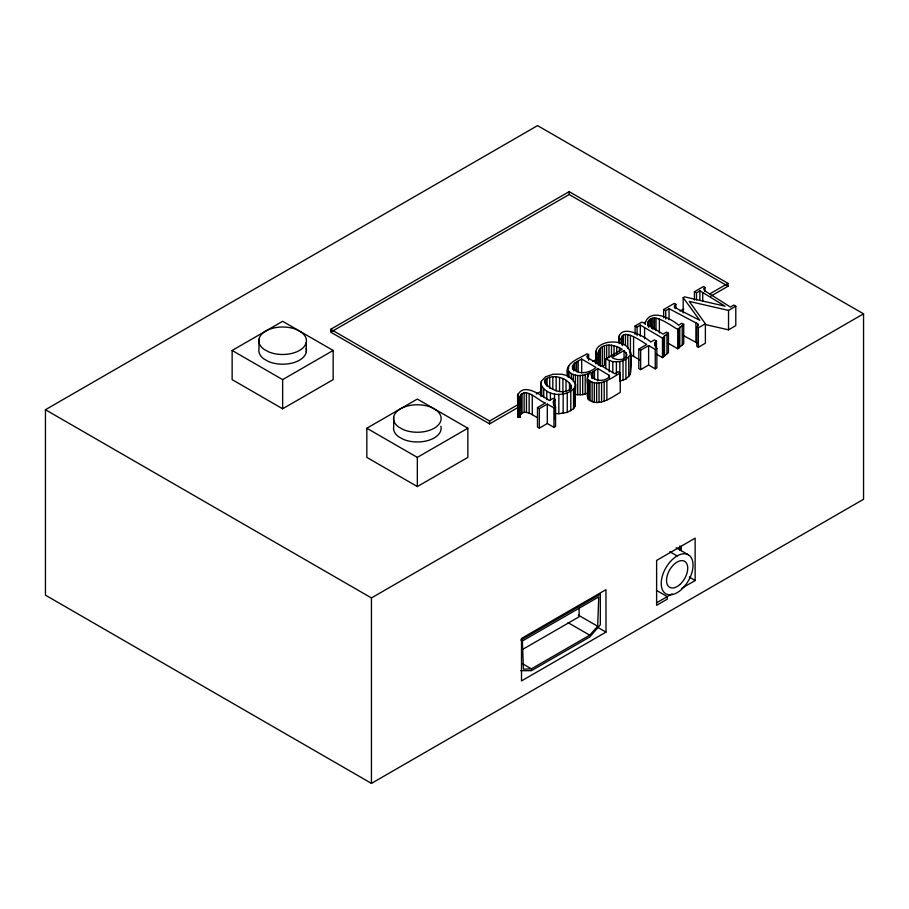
<?xml version="1.0" encoding="UTF-8"?>
<svg xmlns="http://www.w3.org/2000/svg" width="909" height="909" viewBox="0 0 909 909"><rect width="100%" height="100%" fill="white"/><g stroke="black" fill="none" stroke-linecap="round" stroke-linejoin="round"><path stroke-width="1.36" d="M45.45 409.72L45.45 595.179L371.44 783.388L863.55 499.28L863.55 313.821L537.56 125.612L45.45 409.72L371.44 597.929L863.55 313.821M232.136 350.465L232.136 379.621L282.642 408.789L333.148 379.621L333.148 350.465L282.642 321.297L232.136 350.465L282.642 379.621L333.148 350.465M258.985 339.171L258.985 348.886A23.816 13.749 0 0 0 263.985 359.01L268.45 361.498A23.816 13.749 0 0 0 294.88 362.259A23.816 13.749 0 0 0 306.197 348.454M282.642 408.789L282.642 379.621M306.299 352.044L306.299 342.318M710.815 296.164L728.018 286.233L728.018 283.369L569.148 191.651L330.74 329.297L330.74 332.16L489.599 423.878L517.869 407.562M366.827 428.23L366.827 457.386L417.333 486.554L467.851 457.386L467.851 428.23L417.333 399.062L366.827 428.23L417.333 457.386L467.851 428.23M371.44 783.388L371.44 597.929M393.688 416.936L393.688 426.651A23.816 13.749 0 0 0 398.676 436.774L403.142 439.263A23.816 13.749 0 0 0 429.571 440.024A23.816 13.749 0 0 0 440.888 426.219M417.333 486.554L417.333 457.386M656.4 590.339L667.286 596.622L667.308 599.111L656.616 605.292L656.616 560.421L695.135 538.173L695.135 580.556L681.818 588.237M522.38 640.993L523.436 669.16L531.39 668.854L589.725 635.175L597.679 626.29L598.736 596.906L522.005 641.209M567.659 367.793L567.807 369.849C572.409 377.553 583.567 376.383 590.373 372.417C583.158 379.064 591.202 390.563 588.134 399.017C597.872 407.959 611.598 397.494 620.256 392.358L620.256 372.917L618.165 371.701L614.95 373.792L587.907 357.907L587.009 356.453L588.623 354.646L587.055 353.749C578.806 359.032 563.466 362.884 567.659 376.121M588.134 399.017L587.521 395.608M555.138 399.551L553.57 401.074L553.342 402.948L555.569 406.971L555.569 426.412L553.956 427.344L547.309 423.514L539.344 428.116L537.492 427.048L537.492 407.607L545.366 402.948C539.537 401.858 524.936 385.496 520.13 396.551L520.323 417.242L518.005 417.379L517.551 395.551C523.584 381.269 542.343 396.654 549.49 400.517L553.104 398.381L555.138 399.551L555.138 418.992M618.859 342.625C616.336 320.991 644.345 335.853 650.799 342.023L654.4 339.886L656.446 341.068L654.878 342.591L654.639 344.466L656.866 348.488L656.866 367.929L655.253 368.861L648.617 365.032L640.652 369.622L638.8 368.554L638.8 349.113L646.674 344.466C641.061 340.977 618.211 324.433 621.426 343.613M630.357 354.976L625.903 359.578L619.824 361.714L619.824 381.155L625.903 379.019L630.357 374.417C631.994 357.282 633.834 342.329 612.711 341.989C607.689 341.989 602.485 343.261 598.611 346.579C593.611 350.897 596.702 358.157 595.838 363.77M630.357 374.417L630.71 352.408M540.912 396.426L541.287 381.314L545.559 376.826L553.104 374.224L561.728 374.224L565.83 375.235L572.636 379.167L575.488 384.302L575.102 406.323L573.534 408.743L567.25 412.413L558.842 413.72L554.524 413.379M668.092 343.193L677.739 348.761L683.716 343.829L683.716 324.388L681.773 323.263L678.637 325.24C670.74 318.173 649.537 307.458 645.06 323.547L641.879 322.093L635.096 326.001L635.096 334.342M575.102 406.323L575.488 384.302M663.65 317.855L663.65 309.526L674.273 303.39L675.841 304.288L674.376 306.344L676.932 308.594L699.794 320.309L683.193 297.697L684.613 296.868L725.075 306.208L699.885 290.789L696.521 292.959L696.521 299.902M520.13 415.992L520.38 395.37M544.786 380.28L544.525 381.462C548.559 389.984 564.012 395.79 571.352 388.154C570.466 378.03 551.729 372.758 544.786 380.28L544.786 383.064M683.716 324.388L677.739 329.319C672.387 327.001 649.367 308.151 647.674 324.888L663.229 334.137L666.502 332.08L668.445 333.205L668.445 352.647L662.468 357.578L656.503 354.124M572.5 366.372L574.92 362.964L581.703 359.032L595.974 367.441C590.18 373.144 575.59 376.008 572.5 366.372L572.5 369.145M598.247 364.85C597.043 357.419 596.895 346.295 606.633 345.272C612.121 344.431 617.518 346.613 622.199 349.283L605.792 359.089L605.792 368.804M663.843 356.782L663.843 337.341L664.502 335.864L668.445 333.205M591.748 372.735L591.043 374.883L592.02 376.928C596.599 381.825 604.985 381.303 609.541 376.746L609.2 375.349L597.827 368.509L591.748 372.735L591.748 378.292M520.38 414.811C524.891 408.641 532.81 415.254 537.628 417.833M540.912 383.928C545.57 396.949 567.761 397.812 575.102 386.882M694.431 300.084L694.431 291.755L703.486 286.517L705.054 287.426L703.714 288.539L704.464 290.607L730.472 307.083L733.745 305.038L735.79 306.208L735.79 325.649L728.529 329.842L704.43 324.331M735.79 306.208L728.529 310.401L689.261 301.413L705.384 323.763L705.384 343.204L698.373 347.261L696.805 346.352L696.805 326.91L698.373 324.911L697.68 323.82L669.058 308.651L665.74 310.73L665.74 319.059M637.095 335.489L637.095 327.16L640.322 325.081L662.468 338.137L662.468 357.578M620.256 372.917C611.598 378.053 597.872 388.518 588.134 379.576M331.967 331.455L569.148 194.515L728.018 286.233M330.74 329.297L489.599 421.015L517.869 404.698M536.299 394.052L541.219 391.211M592.838 361.418L595.293 359.998M680.091 311.037L683.773 308.912M709.577 294.005L728.018 283.369M624.051 350.51L611.962 357.498C616.404 360.407 625.074 361.043 626.96 354.828L624.051 350.51L624.051 358.85M537.492 407.607L539.344 408.675L547.309 404.073L553.956 407.902L555.569 406.971M638.8 349.113L640.652 350.181L648.617 345.59L655.253 349.42L656.866 348.488M662.468 338.137L663.843 337.341M696.805 326.91L698.373 327.819L705.384 323.763M520.789 640.072L600.326 594.145L600.326 624.767L589.725 637.004L531.39 670.683L520.789 670.683M522.005 649.776L579.113 616.802L579.113 608.235M606.008 632.119L521.505 680.909L521.505 638.425L605.962 589.668L606.008 632.119L597.543 627.233M656.593 602.792L672.126 593.827M575.431 375.156L575.431 394.597L582.692 394.676L587.748 393.097M605.792 359.089L612.814 361.657L619.824 361.714M621.631 343.477L621.631 339.318L619.313 339.455L618.859 337.069M517.551 395.551L518.005 397.937L520.323 397.801L520.323 417.242M595.838 351.272L596.168 353.851L598.247 353.749L598.224 351.988M640.038 359.998L630.437 354.658L630.437 335.216M682.898 335.296L697.68 343.261M694.431 291.755L696.521 292.959M663.65 309.526L665.74 310.73M635.096 326.001L637.095 327.16M676.137 547.752L688.374 554.82A22.498 12.987 -60 0 1 681.25 589.668A22.498 12.987 -60 0 1 661.763 578.419A22.498 12.987 -60 0 1 688.374 554.82M669.785 551.695L677.125 555.933M578.397 615.166L597.679 626.29M568.034 622.654L589.725 635.175M522.959 663.979L531.39 668.854M689.34 576.92L695.135 580.556M621.426 338.057L621.631 339.318M520.13 396.551L520.323 397.801M728.529 310.401L728.529 329.842M705.054 287.426L705.054 291.596M702.737 292.596L702.737 300.936M699.885 290.789L699.885 300.515M698.373 327.819L698.373 347.261M697.68 323.82L697.68 326.592M695.908 322.559L695.908 342M683.193 297.697L683.193 312.969M682.239 325.24L682.239 344.681M681.227 546.389L681.227 550.638M679.773 327.047L679.773 346.488M679.784 545.923L679.784 550.161M679.114 328.524L679.114 347.965M677.739 329.319L677.739 348.761M675.841 304.288L675.841 308.458M674.569 305.356L674.569 308.128M669.058 308.651L669.058 319.752M666.967 334.058L666.967 353.499M664.502 335.864L664.502 355.305M659.377 319.048L659.377 332.933M656.446 341.068L656.446 348.011M656.014 318.093L656.014 330.592M655.491 341.784L655.491 347.34M655.253 349.42L655.253 368.861M654.878 342.591L654.878 345.363M654.48 318.002L654.48 329.103M652.992 318.15L652.992 329.263M651.56 318.559L651.56 328.285M650.185 319.218L650.185 326.161M648.708 320.366L648.708 327.308M648.617 345.59L648.617 365.032M647.81 321.786L647.81 325.956M645.322 321.741L645.322 324.513M644.583 327.763L644.583 338.864M640.652 350.181L640.652 369.622M640.322 325.081L640.322 336.182M633.584 336.796L633.584 356.237M629.88 349.829L629.88 352.601M628.744 357.43L628.744 376.871M627.755 334.353L627.755 348.249M626.233 352.749L626.233 358.305M625.903 359.578L625.903 379.019M625.437 334.296L625.437 345.409M623.335 335.046L623.335 344.761M623.029 360.896L623.029 380.337M622.313 335.853L622.313 345.579M621.676 336.875L621.676 343.818M619.415 347.783L619.415 351.953M619.313 335.239L619.313 343.613M616.7 346.613L616.7 353.556M616.393 361.987L616.393 374.485M614.052 345.761L614.052 355.476M612.814 361.657L612.814 372.77M611.484 345.227L611.484 356.339M609.257 360.714L609.257 371.826M609.2 375.349L609.2 378.121M608.985 345.068L608.985 357.567M606.871 380.61L606.871 400.051M606.633 345.272L606.633 359.169M604.417 345.874L604.417 365.316L602.326 366.282L602.326 346.84M604.19 381.723L604.19 401.164M601.588 382.507L601.588 401.948M600.406 348.283L600.406 366.338M599.008 350.079L599.008 365.35M599.054 382.962L599.054 402.403M597.827 368.509L597.827 380.996M596.634 383.098L596.634 402.539M596.168 353.851L596.168 363.577M594.452 370.554L594.452 378.894M594.327 382.859L594.327 402.301M592.85 371.645L592.85 378.587M592.145 382.257L592.145 401.698M590.089 381.291L590.089 400.733M588.964 380.496L588.964 399.937M588.623 354.646L588.623 360.203M587.748 373.656L587.748 376.44M587.419 355.589L587.419 358.373M587.521 376.167L587.384 396.813M585.214 374.622L585.214 394.063M582.692 375.235L582.692 394.676M581.703 359.032L581.703 372.917M580.181 375.508L580.181 394.949M578.192 360.941L578.192 372.054M577.726 375.485L577.726 394.926M576.579 361.873L576.579 371.599M574.92 362.964L574.92 369.918M573.681 364.077L573.681 371.02M573.534 389.302L573.534 408.743M573.284 374.508L573.284 381.45M572.875 365.213L572.875 369.384M571.307 373.565L571.307 379.121M571.409 385.621L571.409 388.393M570.795 391.393L570.795 410.834M570.647 384.291L570.647 389.847M569.5 382.996L569.5 389.938M569.148 191.651L569.148 194.515M569.011 371.815L569.011 377.371M568.557 365.679L568.557 368.463M567.807 369.849L567.807 376.792M567.25 392.972L567.25 412.413M566.046 380.496L566.046 391.609M563.16 393.938L563.16 413.379M562.91 378.917L562.91 392.802M559.546 377.678L559.546 391.563M558.842 394.279L558.842 413.72M556.138 376.928L556.138 390.813M554.524 393.938L554.524 399.494M554.195 400.267L554.195 407.209M553.956 407.902L553.956 427.344M553.57 401.074L553.57 405.244M552.82 376.69L552.82 389.188M550.411 392.961L550.411 399.903M549.718 377.076L549.718 388.188M547.309 404.073L547.309 423.514M547.082 378.144L547.082 386.473M546.786 391.336L546.786 399.676M545.639 379.178L545.639 384.734M543.73 389.109L543.73 397.438M541.764 386.575L541.764 396.301M541.287 381.314L541.287 395.199M539.344 408.675L539.344 428.116M532.276 395.279L532.276 414.72M529.14 393.699L529.14 413.141M526.447 392.847L526.447 412.288M524.129 392.779L524.129 412.22M522.039 393.529L522.039 412.97M521.005 394.347L521.005 413.788M518.005 393.722L518.005 396.494M518.005 397.937L518.005 417.379M489.599 421.015L489.599 423.878M301.299 332.205L296.834 329.706A23.816 13.749 0 0 0 265.542 331.183A23.816 13.749 0 0 0 263.985 349.283L268.45 351.783A23.816 13.749 0 0 0 299.743 350.306A23.816 13.749 0 0 0 301.299 332.205M435.99 409.97L431.525 407.471A23.816 13.749 0 0 0 400.233 408.948A23.816 13.749 0 0 0 398.676 427.048L403.142 429.548A23.816 13.749 0 0 0 434.434 428.071A23.816 13.749 0 0 0 435.99 409.97M679.875 584.544A14.998 8.658 -60 0 0 684.625 561.308A14.998 8.658 -60 0 0 666.888 577.045A14.998 8.658 -60 0 0 679.875 584.544"/></g></svg>
